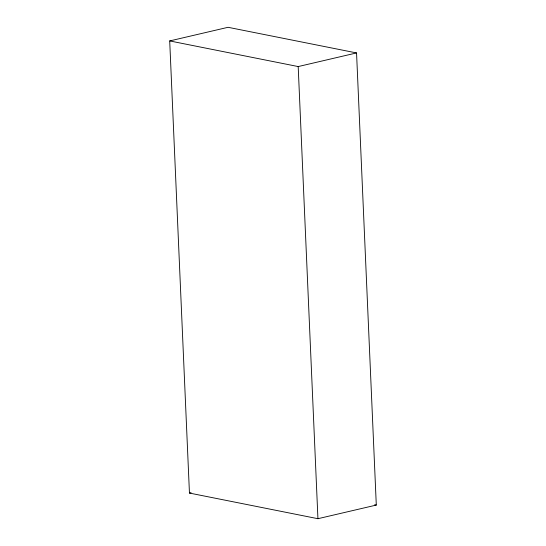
<?xml version="1.0" encoding="UTF-8"?>
<svg xmlns="http://www.w3.org/2000/svg" width="546" height="546" viewBox="0 0 546 546"><rect width="100%" height="100%" fill="white"/><g stroke="black" fill="none" stroke-linecap="round" stroke-linejoin="round"><path stroke-width="0.82" d="M169.704 40.93L228.064 27.3L356.552 52.935L376.296 505.07L317.936 518.7L189.448 493.065L169.704 40.93L298.191 66.564L356.552 52.935M189.448 493.065L191.093 492.683M374.624 504.736L376.296 505.07M298.191 66.564L317.936 518.7"/></g></svg>
